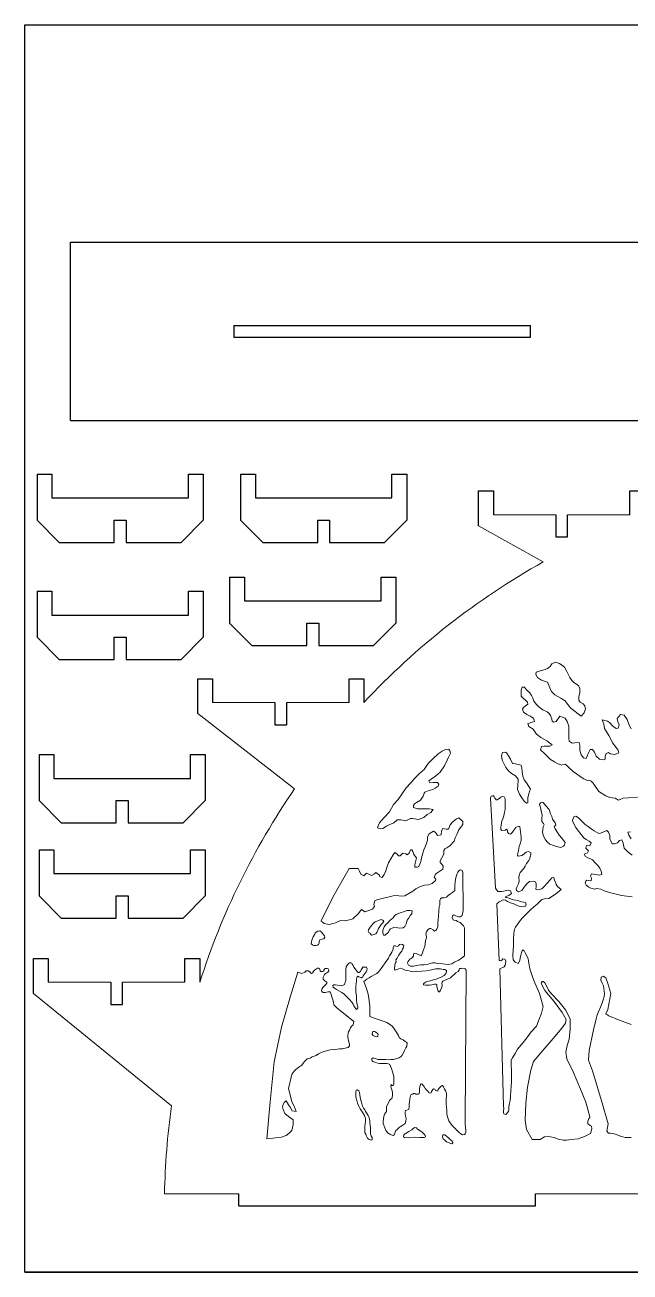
# Model space of a CAD drawing. Header units: millimetres. Extents: x 0 to 606, y -442 to 420.
# Drawn here: x 0 to 203.9, y 0 to 420 of the extents above; entities that cross this region are included whole.
import ezdxf

# ---------------------------------------------------------------- set-up
doc = ezdxf.new("R2010")
doc.units = ezdxf.units.MM

msp = doc.modelspace()

# ---------------------------------------------------------------- linework, layer by layer
for p, q in [((15.33, 286.82), (15.33, 346.82)), ((15.33, 346.82), (574.39, 346.82)), ((70.33, 318.81), (170.33, 318.81)), ((70.33, 318.81), (70.33, 314.82)), ((170.33, 314.82), (170.33, 318.81)), ((70.33, 314.82), (170.33, 314.82)), ((15.33, 286.82), (574.39, 286.82)), ((4.08, 268.7), (9.08, 268.7)), ((4.08, 268.7), (4.08, 253.2, 5)), ((9.08, 268.7), (9.08, 260.7)), ((55.08, 260.7), (55.08, 268.7)), ((55.08, 268.7), (60.08, 268.7)), ((60.08, 268.7), (60.08, 253.2)), ((72.65, 268.7), (77.65, 268.7)), ((72.65, 268.7), (72.65, 253.2, 5)), ((77.65, 268.7), (77.65, 260.7)), ((123.65, 260.7), (123.65, 268.7)), ((123.65, 268.7), (128.65, 268.7)), ((128.65, 268.7), (128.65, 253.2)), ((9.08, 260.7), (55.08, 260.7)), ((77.65, 260.7), (123.65, 260.7)), ((152.8, 251.31), (152.8, 263.06)), ((152.8, 263.06), (157.8, 263.06)), ((157.8, 263.06), (157.8, 255.06)), ((203.81, 255.06), (203.81, 263.06)), ((203.81, 263.06), (208.81, 263.06)), ((4.08, 253.2, 5), (11.58, 245.7, 5)), ((30.08, 245.7, 5), (30.08, 253.2, 5)), ((30.08, 253.2, 5), (34.08, 253.2, 5)), ((34.08, 253.2, 5), (34.08, 245.7, 5)), ((52.58, 245.7, 5), (60.08, 253.2)), ((72.65, 253.2, 5), (80.15, 245.7, 5)), ((98.65, 245.7, 5), (98.65, 253.2, 5)), ((98.65, 253.2, 5), (102.65, 253.2, 5)), ((102.65, 253.2, 5), (102.65, 245.7, 5)), ((121.15, 245.7, 5), (128.65, 253.2)), ((178.81, 255.06), (178.81, 247.56)), ((182.81, 247.56), (182.81, 255.06)), ((11.58, 245.7, 5), (30.08, 245.7, 5)), ((34.08, 245.7, 5), (52.58, 245.7, 5)), ((80.15, 245.7, 5), (98.65, 245.7, 5)), ((102.65, 245.7, 5), (121.15, 245.7, 5)), ((178.81, 247.56), (182.81, 247.56)), ((68.97, 234.01), (73.97, 234.01)), ((68.97, 234.01), (68.97, 218.51, 5)), ((73.97, 234.01), (73.97, 226.01)), ((119.97, 226.01), (119.97, 234.01)), ((119.97, 234.01), (124.97, 234.01)), ((124.97, 234.01), (124.97, 218.51)), ((4.08, 229.28), (9.08, 229.28)), ((4.08, 229.28), (4.08, 213.78, 5)), ((9.08, 229.28), (9.08, 221.28)), ((55.08, 221.28), (55.08, 229.28)), ((55.08, 229.28), (60.08, 229.28)), ((60.08, 229.28), (60.08, 213.78)), ((73.97, 226.01), (119.97, 226.01)), ((9.08, 221.28), (55.08, 221.28)), ((68.97, 218.51, 5), (76.47, 211.01, 5)), ((94.97, 211.01, 5), (94.97, 218.51, 5)), ((94.97, 218.51, 5), (98.97, 218.51, 5)), ((98.97, 218.51, 5), (98.97, 211.01, 5)), ((117.47, 211.01, 5), (124.97, 218.51)), ((4.08, 213.78, 5), (11.58, 206.28, 5)), ((30.08, 206.28, 5), (30.08, 213.78, 5)), ((30.08, 213.78, 5), (34.08, 213.78, 5)), ((34.08, 213.78, 5), (34.08, 206.28, 5)), ((52.58, 206.28, 5), (60.08, 213.78)), ((76.47, 211.01, 5), (94.97, 211.01, 5)), ((98.97, 211.01, 5), (117.47, 211.01, 5)), ((11.58, 206.28, 5), (30.08, 206.28, 5)), ((34.08, 206.28, 5), (52.58, 206.28, 5)), ((58.21, 188.08), (58.21, 199.83)), ((58.21, 199.83), (63.21, 199.83)), ((63.21, 199.83), (63.21, 191.83)), ((109.22, 191.83), (109.22, 199.83)), ((109.22, 199.83), (114.22, 199.83)), ((114.22, 199.83), (114.22, 191.83)), ((84.22, 191.83), (84.22, 184.33)), ((88.22, 184.33), (88.22, 191.83)), ((84.22, 184.33), (88.22, 184.33)), ((4.75, 174.27), (9.75, 174.27)), ((4.75, 174.27), (4.75, 158.77, 5)), ((9.75, 174.27), (9.75, 166.27)), ((55.75, 166.27), (55.75, 174.27)), ((55.75, 174.27), (60.75, 174.27)), ((60.75, 174.27), (60.75, 158.77)), ((9.75, 166.27), (55.75, 166.27)), ((4.75, 158.77, 5), (12.25, 151.27, 5)), ((30.75, 151.27, 5), (30.75, 158.77, 5)), ((30.75, 158.77, 5), (34.75, 158.77, 5)), ((34.75, 158.77, 5), (34.75, 151.27, 5)), ((53.25, 151.27, 5), (60.75, 158.77)), ((12.25, 151.27, 5), (30.75, 151.27, 5)), ((34.75, 151.27, 5), (53.25, 151.27, 5)), ((4.75, 142.2), (9.75, 142.2)), ((4.75, 142.2), (4.75, 126.7, 5)), ((9.75, 142.2), (9.75, 134.2)), ((55.75, 134.2), (55.75, 142.2)), ((55.75, 142.2), (60.75, 142.2)), ((60.75, 142.2), (60.75, 126.7)), ((9.75, 134.2), (55.75, 134.2)), ((4.75, 126.7, 5), (12.25, 119.2, 5)), ((30.75, 119.2, 5), (30.75, 126.7, 5)), ((30.75, 126.7, 5), (34.75, 126.7, 5)), ((34.75, 126.7, 5), (34.75, 119.2, 5)), ((53.25, 119.2, 5), (60.75, 126.7)), ((12.25, 119.2, 5), (30.75, 119.2, 5)), ((34.75, 119.2, 5), (53.25, 119.2, 5)), ((2.88, 93.85), (2.88, 105.6)), ((2.88, 105.6), (7.88, 105.6)), ((7.88, 105.6), (7.88, 97.6)), ((53.89, 97.6), (53.89, 105.6)), ((53.89, 105.6), (58.89, 105.6)), ((58.89, 105.6), (58.89, 97.6)), ((28.89, 97.6), (28.89, 90.1)), ((32.89, 90.1), (32.89, 97.6)), ((28.89, 90.1), (32.89, 90.1)), ((72.02, 22.31), (72.02, 26.3)), ((172.02, 22.31), (172.02, 26.3)), ((72.02, 22.31), (172.02, 22.31)), ((0, 0), (590, 0))]:
    msp.add_line(p, q)
at = {"lineweight": 5}
for p, q in [((47.02, 26.3), (72.02, 26.3)), ((172.02, 26.3), (246.56, 26.3))]:
    msp.add_line(p, q, dxfattribs=at)
msp.add_lwpolyline([(0, 0), (0, 420), (594, 420), (594, 0)], close=True)
for points in [[(157.8, 255.06), (178.81, 255.06)], [(182.81, 255.06), (203.81, 255.06)], [(174.62, 239.17), (152.8, 251.31)], [(173.27, 202.42), (172.22, 202), (172.12, 201.27), (172.64, 200.22), (174, 199.38), (176.09, 198.65), (176.09, 198.65), (176.83, 196.77), (177.35, 195.51), (178.5, 194.36), (180.59, 193.31), (181.95, 192.37), (182.79, 191.22), (183.94, 189.86), (187.39, 187.25), (188.44, 188.29), (188.86, 189.65), (188.65, 190.7), (188.02, 191.33), (187.08, 191.95), (186.55, 192.58), (186.55, 193.73), (186.97, 195.2), (186.97, 196.56), (186.45, 197.5), (184.88, 198.55), (184.25, 199.17), (183.52, 200.22), (182.58, 202.21), (181.74, 203.67), (180.91, 204.4), (180.07, 204.93), (178.71, 205.45), (178.71, 205.45), (177.45, 204.82), (176.93, 203.98), (176.09, 203.25), (175.26, 202.94), (173.27, 202.42)], [(204.28, 182.93), (203.55, 184.18), (202.92, 186.07), (201.87, 187.53), (200.62, 187.74), (199.47, 186.48), (199.78, 185.33), (200.2, 184.29), (199.88, 183.14), (199.15, 183.03), (198, 183.87), (196.96, 185.12), (196.22, 185.54), (194.45, 185.96), (194.97, 184.5), (195.28, 183.03), (196.75, 180.73), (197.27, 179.68), (197.9, 178.22), (199.15, 176.65), (199.88, 175.81), (200.09, 174.87), (198.73, 174.35), (197.16, 174.56), (196.54, 174.98), (195.81, 174.66), (195.49, 173.62), (195.49, 172.78), (194.76, 172.47), (193.61, 172.78), (192.46, 173.72), (191.83, 175.08), (191.2, 176.02), (190.37, 176.02), (189.74, 174.66), (189.42, 173.72), (189.11, 172.99), (188.17, 173.2), (187.33, 174.24), (186.91, 175.81), (186.91, 177.49), (186.7, 178.32), (185.24, 178.22), (185.24, 178.22), (184.4, 178.12), (183.36, 178.74), (183.25, 179.68), (183.25, 181.78), (183.25, 183.87), (182.62, 185.44), (182, 186.59), (180.22, 187.22), (178.96, 185.44), (178.96, 185.44), (178.19, 185.15), (177.58, 185.55), (177.52, 186.36), (177.11, 187.49), (176.65, 188.16), (175.91, 188.7), (174.44, 189.3), (173.16, 190.31), (172.29, 191.18), (171.42, 192.25), (171.09, 193.32), (170.62, 194.19), (170.08, 195.06), (169.01, 196.13), (168.34, 196.93), (167.47, 197), (167.14, 196), (167.14, 195.19), (167.14, 194.59), (167.14, 193.99), (167.94, 193.19), (168.61, 192.65), (169.28, 191.91), (169.42, 191.24), (168.54, 190.57), (167.94, 190.11), (167.61, 189.57), (168.01, 188.57), (169.08, 187.76), (170.15, 187.16), (171.36, 186.49), (171.56, 185.89), (171.62, 185.42), (170.89, 185.15), (169.82, 184.88), (169.42, 184.75), (169.75, 183.74), (171.16, 182.81), (172.36, 181.2), (173.77, 180.06), (175.84, 178.86), (177.65, 177.59), (176.85, 177.12), (174.97, 177.12), (174.03, 176.98), (173.63, 175.91), (175.17, 174.51), (177.05, 172.63), (178.45, 171.83), (179.39, 171.23), (180.73, 170.76), (181.33, 170.89), (181.94, 171.09), (182.54, 170.56), (183.34, 169.82), (184.68, 168.61), (185.82, 167.81), (187.09, 166.87), (188.23, 166.07), (189.37, 165.6), (189.97, 165.67), (190.71, 165.33), (191.38, 164.66), (193.29, 161.85), (195.7, 160.39), (197.06, 159.86), (198.84, 159.55), (199.99, 158.92), (201.56, 159.55), (203.33, 159.76), (206.37, 159.97)], [(63.21, 191.83), (84.22, 191.83)], [(88.22, 191.83), (109.22, 191.83)], [(90.82, 162.7), (58.21, 188.08)], [(118.95, 150.26), (119.48, 151.33), (121.02, 153.07), (122.77, 155.02), (124.17, 157.49), (125.71, 159.17), (126.98, 160.97), (128.39, 163.12), (130, 164.72), (131.33, 166.33), (132.87, 167.87), (134.55, 169.28), (135.89, 171.22), (137.36, 172.82), (139.17, 174.5), (140.51, 175.44), (141.71, 176.04), (142.78, 176.11), (143.19, 175.57), (143.32, 174.7), (142.72, 173.43), (142.25, 172.36), (141.31, 170.48), (139.84, 168.34), (138.36, 167), (136.82, 166), (136.02, 165.39), (136.36, 164.79), (137.56, 164.92), (138.97, 164.86), (139.44, 164.32), (139.24, 163.65), (138.16, 162.92), (137.36, 162.51), (135.82, 162.11), (134.75, 161.64), (134.55, 161.24), (134.15, 160.24), (133.21, 158.97), (131.87, 158.16), (131.27, 157.69), (130.93, 157.16), (130.87, 156.49), (132.21, 155.95), (133.08, 155.95), (134.95, 155.95), (136.22, 156.02), (137.56, 155.82), (136.76, 154.75), (135.55, 154.15), (134.35, 153.14), (132.54, 152.4), (130.6, 152.74), (129.86, 152.74), (128.32, 151.94), (126.65, 152.27), (125.44, 152.34), (124.24, 151.33), (122.9, 150.73), (121.76, 150.19), (120.56, 149.39), (119.95, 149.26), (118.81, 149.66), (118.95, 150.26)], [(169.46, 158.04), (169.38, 159.8), (169.79, 161.06), (170.13, 162.14), (170.3, 162.65), (168.96, 164.74), (168.2, 165.74), (167.7, 167), (167.53, 168.5), (167.45, 169.76), (167.12, 170.76), (165.27, 171.18), (164.27, 171.27), (163.6, 172.77), (162.93, 173.86), (162.35, 174.78), (161.84, 175.12), (161.84, 175.12), (160.84, 175.03), (160.59, 173.86), (160.76, 172.44), (161.42, 171.1), (162.01, 169.93), (162.93, 168.76), (163.94, 167.92), (165.27, 167.08), (166.2, 165.99), (166.11, 165.49), (166.03, 163.99), (165.94, 162.56), (166.61, 160.97), (167.45, 159.72), (168.2, 158.55), (168.96, 157.88), (169.46, 158.04)], [(158.48, 129.3), (156.83, 159.73), (157.04, 160.24), (157.04, 160.24), (157.55, 160.38), (157.89, 160.41), (158.03, 160), (158.34, 159.56), (158.51, 159.32), (158.75, 159.04), (159.06, 159.01), (159.44, 159.25), (159.98, 159.56), (160.19, 159.97), (160.19, 159.97), (160.91, 160.11), (161.39, 160), (161.73, 159.35), (161.73, 158.73), (161.73, 158.15), (161.77, 157.43), (161.8, 156.54), (161.8, 155.79), (161.6, 154.93), (161.32, 153.66), (160.98, 152.6), (160.7, 151.81), (160.4, 150.64), (160.29, 149.72), (160.36, 149.03), (160.67, 148.66), (161.77, 148.86), (162.28, 149.14), (162.52, 148.69), (162.59, 148.28), (162.86, 147.73), (163.58, 147.49), (164.24, 148.18), (164.71, 148.86), (165.33, 149.68), (166.39, 150.2), (166.77, 150.06), (166.87, 149.14), (167.2, 146.44), (167.2, 145.37), (166.88, 144.19), (166.55, 143.28), (166.29, 142), (166.02, 141.09), (165.91, 140.39), (166.13, 140.07), (167.52, 140.34), (168.37, 141.03), (168.91, 141.46), (169.66, 141.62), (170.41, 141.19), (170.46, 140.6), (170.36, 140.18), (170.25, 139.86), (170.09, 139.32), (169.77, 138.62), (169.02, 137.55), (168.48, 136.7), (167.95, 135.78), (166.88, 134.61), (166.5, 133.7), (166.39, 132.84), (166.55, 131.77), (166.23, 130.7), (165.86, 129.84), (165.54, 129.04), (165.64, 128.45), (166.23, 128.07), (167.36, 128.5), (168.16, 129.62), (169.07, 130.75), (169.93, 131.55), (171.16, 131.61), (171.96, 131.39), (172.28, 130.8), (172.23, 129.89), (172.12, 128.98), (172.12, 128.98), (172.82, 128.71), (174.16, 129.04), (174.96, 129.84), (175.98, 130.96), (176.89, 132.04), (177.48, 132.73), (178.23, 132.84), (178.39, 131.87), (178.82, 131.12), (178.93, 130.54), (179.41, 129.84), (180.64, 128.88), (178.77, 127.27), (176.52, 125.77), (175.01, 125.68), (174.09, 125.43), (173.42, 124.85), (172.58, 123.93), (171.49, 123.01), (170.41, 122.08), (169.57, 121.25), (168.15, 119.91), (167.31, 118.99), (166.39, 117.73), (165.3, 116.14), (164.97, 115.47), (164.71, 114.13), (164.63, 112.13), (164.55, 110.03), (164.38, 106.69), (164.46, 105.1), (164.46, 105.1), (165.13, 104.34), (166.14, 103.92), (166.72, 104.93), (166.97, 106.35), (167.31, 107.52), (167.64, 108.53), (167.64, 108.53), (168.15, 108.19), (168.56, 107.52), (169.57, 105.6), (169.65, 104.68), (169.82, 103.51), (170.07, 102.08), (170.49, 100.74), (170.74, 100.07), (171.49, 98.15), (173.39, 93.81), (174.54, 89.42), (174.02, 87.22), (173.29, 85.13), (172.35, 82.83), (170.57, 80.95), (169.42, 79.38), (167.85, 77.28), (165.96, 75.09), (165.13, 73.62), (164.29, 72.16), (163.77, 71.32), (163.92, 66.39), (163.92, 65.27), (163.87, 64.09), (163.76, 62.64), (163.71, 60.98), (163.55, 59.27), (163.44, 57.82), (163.17, 56.43), (163.01, 55.41), (163.01, 54.61), (162.85, 54.02), (162.01, 53.06)], [(175.48, 157.06), (174.62, 158.19), (174.08, 158.24), (173.65, 157.97), (173.39, 157.44), (173.65, 156.42), (173.87, 155.35), (174.24, 153.9), (174.14, 152.78), (174.14, 151.71), (174.67, 151.12), (174.67, 151.12), (174.94, 150.64), (174.57, 149.99), (174.46, 149.03), (174.4, 148.01), (174.73, 146.78), (175.32, 145.6), (176.01, 144.74), (176.87, 144.15), (178.05, 143.62), (179.12, 143.3), (180.56, 142.98), (181.42, 143.41), (181.8, 143.78), (181.96, 144.69), (181.58, 145.28), (180.89, 146.08), (180.03, 147.15), (179.44, 148.01), (178.58, 149.24), (178.26, 149.99), (178.8, 150.58), (178.64, 151.33), (177.73, 152.51), (177.46, 153.37), (177.08, 154.28), (176.6, 155.83), (175.48, 157.06)], [(99.77, 118.25), (103.78, 126.21), (109.27, 135.86), (112.29, 135.92), (112.76, 134.99), (113.16, 133.98), (114.16, 133.45), (115.1, 134.32), (115.1, 134.32), (116.04, 133.85), (116.04, 133.85), (116.77, 133.51), (117.71, 134.11), (118.25, 134.58), (118.25, 134.58), (119.45, 133.65), (119.52, 133.11), (120.39, 132.84), (120.99, 133.85), (121.53, 135.12), (122.06, 136.59), (122.46, 137.86), (123.27, 139.14), (124, 140.48), (124.61, 141.35), (125.41, 140.74), (125.88, 140.14), (126.41, 140.21), (127.28, 141.08), (128.35, 140.81), (128.82, 140.48), (129.49, 141.08), (129.89, 142.15), (130.36, 142.22), (130.7, 141.68), (131.03, 140.61), (131.9, 139.54), (131.57, 138.2), (131.5, 137.73), (131.3, 137.06), (131.37, 136.39), (132.24, 136.32), (132.71, 136.59), (133.24, 137.93), (133.44, 138.73), (133.64, 139.54), (134.05, 141.08), (134.38, 142.22), (134.78, 143.15), (135.32, 144.43), (135.59, 145.43), (135.59, 146.57), (136.19, 147.57), (137.59, 148.51), (138.2, 148.11), (138.6, 147.64), (139, 146.97), (140.21, 147.3), (140.34, 148.64), (140.81, 149.38), (141.95, 149.18), (142.68, 149.18), (143.29, 150.58), (144.29, 151.72), (145.43, 152.59), (146.16, 153), (147.57, 151.79), (147.5, 150.72), (146.03, 148.84), (145.83, 148.11), (145.49, 147.37), (144.96, 146.23), (144.56, 145.16), (143.15, 143.49), (142.15, 142.89), (141.41, 142.55), (141.14, 141.95), (141.14, 140.81), (140.87, 140.34), (140.41, 139.47), (139.94, 138.53), (139.94, 137.93), (140.47, 137.4), (140.94, 136.73), (140.81, 135.65), (138.73, 134.38), (138.26, 134.05), (137.86, 133.04), (138.4, 132.37), (138.33, 131.84), (137.19, 130.83), (135.99, 130.37), (134.65, 130.3), (133.24, 129.83), (131.64, 129.09), (130.63, 128.29), (129.29, 127.49), (128.02, 126.68), (126.95, 126.62), (125.94, 126.68), (124.47, 126.82), (122.66, 126.35), (120.32, 125.81), (118.51, 125.34), (117.84, 125.01), (117.84, 125.01), (117.51, 123.8), (117.71, 123.07), (117.04, 122.2), (115.57, 121.66), (114.56, 121.26), (113.36, 122.06), (112.89, 121.53), (112.42, 120.72), (110.48, 118.98), (109.34, 118.58), (107.73, 118.25), (106.26, 118.45), (104.59, 117.64), (103.85, 117.44), (102.44, 117.04), (100.84, 117.44), (100.17, 117.91), (99.71, 118.14)], [(204.59, 140.41), (203.23, 141.45), (201.87, 142.81), (201.56, 144.49), (201.03, 145.53), (201.03, 145.53), (200.3, 145.32), (199.57, 144.59), (198.63, 144.17), (197.79, 144.17), (197.06, 145.95), (197.06, 147), (196.64, 148.15), (196.01, 148.67), (195.28, 148.36), (195.28, 148.36), (193.92, 147.83), (193.29, 147.73), (191.72, 148.57), (190.78, 149.3), (189.73, 150.03), (188.69, 150.76), (187.54, 151.91), (186.49, 152.96), (185.55, 153.48), (184.92, 153.27), (184.92, 153.27), (184.5, 152.02), (184.71, 151.39), (184.71, 151.39), (185.55, 149.72), (186.18, 148.98), (187.43, 147.31), (187.43, 147.31), (188.27, 146.26), (189.11, 145.64), (190.05, 145.11), (190.78, 144.59), (190.78, 144.59), (190.26, 143.54), (189.21, 143.65), (189.21, 143.65), (189, 142.71), (189, 142.71), (189.84, 141.87), (189.53, 141.24), (189.53, 141.24), (188.37, 140.72), (188.9, 139.99), (189.63, 139.46), (190.57, 139.15), (191.2, 138.84), (192.14, 137.79), (192.14, 137.79), (193.08, 136.85), (193.71, 136.01), (193.71, 136.01), (194.13, 134.97), (194.13, 134.97), (194.34, 133.92), (193.61, 133.61), (192.25, 133.92), (190.89, 134.13), (190.89, 134.13), (190.57, 133.29), (190.89, 132.67), (190.7, 131.7)], [(203.96, 148.25), (203.13, 148.15), (203.44, 147.1), (204.28, 145.85)], [(128.88, 104.04), (129.22, 103.37), (129.89, 102.97), (130.89, 102.97), (132.5, 103.3), (133.37, 103.44), (134.44, 103.44), (135.85, 103.64), (136.38, 103.9), (137.32, 104.17), (138.12, 104.17), (138.99, 103.9), (140.67, 103.84), (142.54, 103.57), (143.81, 103.84), (144.82, 104.44), (145.96, 104.98), (146.96, 105.58), (147.63, 106.11), (148.03, 106.52), (148.03, 115.95), (147.72, 116.57), (147.41, 116.98), (146.86, 117.49), (146.59, 117.73), (145.73, 118.07), (145.25, 118.35), (144.53, 118.55), (144.22, 118.62), (144.22, 118.62), (143.98, 119.38), (144.05, 119.89), (144.22, 120.17), (144.53, 120.3), (145.15, 119.99), (145.7, 119.75), (146.21, 119.62), (146.62, 119.62), (147, 119.86), (147.31, 120.06), (147.45, 120.61), (147.51, 121.16), (147.58, 121.78), (147.49, 134.53), (147.28, 135.26), (147.04, 135.36), (146.8, 135.43), (146.8, 135.43), (146.38, 135.36), (146.04, 135.02), (145.84, 134.64), (145.6, 134.23), (145.36, 133.55), (145.08, 132.31), (144.98, 131.32), (144.84, 130.19), (144.84, 129.26), (144.77, 128.47), (143.99, 127.82), (143.4, 127.34), (142.55, 126.83), (142, 126.28), (141.21, 126.01), (140.35, 126.01), (139.97, 125.7), (139.77, 125.22), (139.77, 124.6), (139.73, 123.57), (139.6, 123.09), (139.18, 118.43), (139.09, 117.96), (139.09, 117.15), (139.13, 116.25), (138.75, 115.47), (138.45, 115.05), (137.98, 114.79), (137.51, 115.22), (136.74, 115.73), (136.31, 115.73), (135.71, 115.3), (135.24, 114.62), (135.06, 113.8), (135.24, 113.03), (135.24, 112.56), (134.94, 111.62), (134.81, 110.63), (134.72, 109.65), (134.16, 108.32), (133.91, 107.5), (133.52, 106.52), (132.86, 106.89), (131.98, 107.21), (131.79, 107.3), (131.27, 107.35), (131.05, 107.3), (130.88, 106.97), (130.88, 106.47), (130.61, 105.98), (130.17, 105.65), (129.65, 105.35), (129.29, 104.94), (128.96, 104.44), (128.88, 104.04)], [(190.64, 131.72), (189.24, 131.98), (188.98, 131.61), (188.76, 131.02), (189.08, 130.27), (189.99, 129.57), (190.69, 129.25), (191.92, 128.99), (192.51, 129.15), (194.01, 128.99), (195.19, 128.34), (197.33, 127.75), (199.21, 127.22), (200.92, 126.79), (204.56, 126.36)], [(162.01, 53.06), (161.34, 53.31), (161.19, 53.74), (161.24, 54.27), (161.28, 55.09), (161.2, 55.82), (159.95, 102.1), (161.42, 102.83), (161.76, 103.34), (161.93, 103.9), (161.98, 104.71), (161.81, 105.27), (161.51, 105.36), (160.95, 105.44), (160.78, 105.14), (160.35, 104.84), (159.79, 104.93), (158.95, 124.03), (159.75, 124.69), (160.38, 125.04), (160.87, 125.29), (161.23, 125.34), (161.86, 125.23), (162.57, 124.85), (163.61, 124.36), (164.65, 124), (165.61, 123.56), (166.52, 123.26), (167.29, 123.07), (167.86, 123.04), (168.63, 123.18), (168.88, 123.92), (168.66, 124.44), (168.08, 124.6), (167.42, 124.63), (166.88, 124.82), (166.41, 125.04), (165.42, 125.29), (164.49, 125.37), (163.56, 125.65), (162.79, 125.98), (162.13, 126.17), (161.83, 126.39), (162.35, 126.55), (163.01, 126.77), (163.42, 127.13), (163.89, 127.48), (163.61, 128.39), (162.9, 128.66), (162.16, 128.47), (161.78, 128.36), (161.36, 128.22), (160.6, 128.11), (159.99, 128.17), (159.28, 128.2), (158.48, 129.3)], [(115.9, 114.39), (115.66, 114.76), (115.69, 115.28), (116.03, 115.83), (116.41, 116.31), (116.82, 116.82), (117.34, 117.37), (118.02, 117.92), (118.57, 118.19), (119.49, 118.53), (119.91, 118.71), (120.56, 118.53), (120.76, 118.29), (120.87, 118.02), (120.45, 117.47), (120.01, 117.03), (119.39, 116.03), (119.15, 115.69), (118.84, 115.17), (118.57, 114.39), (118.16, 113.87), (117.2, 113.53), (116.75, 113.49), (116.31, 114.04), (116.17, 114.28), (115.9, 114.39)], [(121.35, 113.46), (120.83, 113.43), (120.52, 114.25), (120.56, 115.17), (121, 116.31), (121.59, 117.03), (122.24, 117.64), (122.96, 118.4), (124.05, 119.32), (124.47, 120.01), (125.01, 120.42), (126.38, 120.97), (127.86, 121.48), (128.68, 121.79), (129.81, 121.79), (130.43, 121.62), (130.33, 120.69), (129.81, 120.04), (129.4, 119.46), (128.75, 118.5), (128.48, 117.33), (127.93, 116.41), (127.38, 115.89), (126.32, 115.83), (125.66, 115.93), (124.33, 116.03), (123.2, 115.62), (122.65, 115.04), (122.44, 114.45), (121.35, 113.46)], [(98.84, 114.84), (98.64, 114.82), (98.13, 114.51), (97.83, 114.16), (97.65, 113.81), (97.15, 112.93), (96.88, 112.32), (96.6, 111.72), (96.55, 111.13), (96.47, 110.58), (96.84, 110.17), (97.3, 109.99), (97.94, 109.95), (98.51, 110.1), (98.92, 110.36), (99.08, 110.83), (99.1, 111.35), (99.36, 111.9), (100.09, 112.1), (100.74, 112.23), (101.01, 112.73), (100.96, 113.28), (100.33, 113.94), (99.89, 114.47), (99.32, 114.88), (98.84, 114.84)], [(124.04, 45.98), (124.35, 46.19), (124.66, 46.8), (124.76, 47.15), (124.97, 47.63), (125.35, 47.97), (125.69, 48.31), (126.03, 48.65), (126.41, 48.96), (126.92, 49.24), (127.47, 49.54), (127.85, 49.82), (128.09, 50.02), (128.36, 50.85), (128.4, 51.67), (128.26, 52.63), (128.12, 53.32), (128.09, 53.93), (128.22, 54.38), (128.67, 54.48), (129.25, 54.72), (129.42, 55.3), (129.46, 55.75), (129.49, 56.57), (129.56, 57.33), (129.7, 58.22), (129.8, 58.87), (129.9, 59.31), (130.08, 59.76), (130.38, 59.86), (130.73, 59.86), (130.97, 60.17), (130.97, 60.17), (131.48, 60.1), (131.62, 59.9), (131.62, 59.9), (132.51, 59.9), (132.78, 60.1), (132.89, 60.58), (132.89, 61.17), (132.92, 61.78), (133.06, 62.37), (133.3, 63.19), (133.47, 63.43), (133.78, 63.29), (134.26, 62.67), (134.57, 62.3), (134.88, 61.85), (135.29, 61.34), (135.73, 60.96), (136.07, 60.51), (136.49, 60.27), (136.9, 60.38), (137, 60.79), (137.38, 61.47), (137.65, 61.68), (138.1, 61.58), (138.27, 61.17), (138.27, 61.17), (138.65, 60.99), (139.06, 60.99), (139.23, 61.47), (139.43, 61.82), (139.85, 62.23), (140.36, 62.71), (140.67, 62.78), (141.01, 62.37), (141.39, 61.54), (141.8, 60.89), (142.01, 60.03), (142.01, 59.25), (141.9, 58.39), (141.9, 57.39), (141.9, 56.43), (141.97, 55.51), (142.11, 54.45), (142.14, 53.18), (142.42, 51.94), (142.86, 50.95), (143.24, 50.26), (144.06, 49.27), (144.61, 48.65), (145.36, 47.9), (146.29, 46.97), (146.8, 46.56), (147.46, 46.19), (148.11, 46.29), (148.35, 46.6), (148.48, 47.01), (148.48, 47.52), (148.38, 48.76), (148.35, 49.68), (148.35, 51.02), (148.63, 101.69), (148.3, 102.12), (147.92, 102.19), (147.17, 102.29), (146.93, 102.26), (146.38, 102.19), (146.24, 101.81), (145.9, 101.27), (145.21, 100.72), (144.6, 100.17), (143.84, 99.55), (143.4, 99.14), (142.37, 98.66), (141.58, 98.35), (141.03, 98.11), (140.83, 97.94), (140.52, 97.63), (140.41, 97.19), (140.55, 96.78), (140.55, 96.3), (140.35, 95.68), (140, 94.89), (139.69, 94.38), (139.42, 94.41), (139.18, 94.62), (138.8, 96.06), (138.77, 96.36), (138.73, 96.71), (138.39, 96.91), (138.01, 96.95), (137.57, 96.81), (137.05, 96.71), (136.37, 96.67), (135.61, 96.64), (134.89, 96.64), (134.28, 96.74), (134.24, 97.12), (134.89, 97.67), (135.2, 97.77), (135.92, 97.91), (136.54, 98.08), (137.26, 98.32), (138.01, 98.49), (138.56, 98.66), (139.35, 98.97), (140.21, 99.31), (141.27, 99.83), (141.78, 100.51), (142.06, 101.13), (141.99, 101.51), (141.51, 101.85), (140.89, 101.95), (139.97, 102.12), (139.11, 102.16), (138.36, 102.16), (137.5, 101.88), (136.44, 101.68), (135.2, 101.4), (133.73, 101.3), (132.02, 101.2), (130.71, 101.16), (129.75, 101.37), (128.96, 101.61), (128.11, 101.71), (127.46, 101.99), (127.11, 102.16), (126.5, 102.29), (125.98, 102.12), (125.33, 101.88), (124.71, 101.64), (124.54, 101.92), (124.54, 102.36), (124.7, 103.98), (125.03, 104.48), (125, 105.16), (125.39, 105.76), (125.63, 106.2), (125.88, 106.59), (126.18, 107.05), (126.57, 107.57), (126.92, 108.07), (127.22, 108.7), (127.58, 109.25), (127.66, 109.93), (127.25, 110.26), (126.87, 110.43), (126.18, 110.26), (125.8, 109.88), (125.36, 109.69), (124.81, 109.88), (124.29, 109.85), (124.04, 109.38), (124.04, 108.78), (123.55, 107.74), (123.22, 107.19), (122.81, 106.45), (122.45, 105.71), (121.96, 104.91), (120.05, 102.25), (119.64, 101.74), (119.09, 101.16), (118.54, 100.57), (117.69, 100.09), (116.63, 99.58), (115.94, 99.1), (115.15, 98.69), (114.64, 98.21), (114.16, 97.8), (115.09, 95.5), (115.65, 93.58), (115.89, 92.18), (116.18, 89.59), (116.22, 88.39), (116.22, 87.05), (116.18, 86.43), (116.18, 86.06), (118, 85.44), (119.1, 85.1), (120.06, 84.69), (121.05, 84.34), (121.91, 84.03), (122.83, 83.49), (123.69, 82.83), (124.14, 82.25), (124.62, 81.6), (125.1, 80.95), (125.51, 80.19), (125.82, 79.65), (126.06, 79), (126.67, 78.52), (127.43, 78.24), (128.04, 77.69), (128.49, 77.42), (128.76, 77.04), (128.62, 76.02), (128.32, 75.51), (127.89, 74.57), (127.54, 73.8), (127.07, 73.03), (126.73, 72.64), (126.05, 72.17), (125.19, 71.91), (124.12, 71.57), (123.3, 71.53), (122.57, 71.48), (121.55, 71.57), (120.39, 71.57), (119.02, 71.61), (117.99, 71.91), (117.26, 72.17), (116.83, 71.83), (116.83, 71.44), (117, 71.18), (117.22, 70.93), (117.56, 70.75), (118.16, 70.54), (118.76, 70.33), (119.49, 70.28), (120.09, 70.28), (120.99, 70.24), (121.89, 70.24), (122.49, 70.15), (122.92, 69.85), (123.17, 69.38), (123.47, 68.57), (123.86, 67.41), (124.25, 65.87), (124.29, 64.63), (124.29, 63.38), (124.2, 63), (123.95, 62.83), (123.95, 62.83), (123.52, 62.87), (123.39, 63.26), (123.39, 62.96), (123.26, 62.61), (123.35, 61.97), (123.65, 61.33), (123.82, 60.56), (123.82, 59.61), (123.69, 58.84), (123.56, 58.46), (123.26, 58.2), (122.96, 57.9), (121.86, 55.81), (121.86, 54.08), (121.09, 53.15), (120.87, 52.38), (120.74, 51.56), (120.63, 50.79), (120.68, 50.08), (120.9, 49.42), (121.23, 48.55), (121.62, 47.67), (122.25, 46.9), (123.04, 46.32), (124.04, 45.98)], [(81.54, 44.82), (82.56, 57.28), (83.99, 70.77), (86.44, 82.42), (89.3, 92.63), (91.96, 101.01), (93.32, 100.55), (94.31, 101.02), (94.72, 101.4), (95.1, 101.47), (95.37, 101.47), (95.54, 101.33), (95.65, 101.33), (95.96, 101.06), (96.2, 100.79), (96.33, 100.61), (96.57, 100.51), (96.92, 100.79), (97.05, 101.06), (97.33, 101.47), (97.6, 101.71), (97.88, 101.92), (98.18, 102.12), (98.53, 102.29), (98.97, 102.29), (99.25, 102.19), (99.38, 101.85), (99.49, 101.44), (99.73, 101.26), (100, 101.23), (100.34, 101.23), (100.65, 101.4), (100.75, 101.71), (100.89, 102.02), (100.99, 102.19), (101.1, 102.22), (101.37, 102.26), (101.78, 102.19), (102.19, 102.09), (102.3, 101.88), (102.37, 101.5), (102.16, 101.16), (101.75, 100.82), (101.3, 100.51), (100.96, 100.17), (100.58, 99.59), (100.48, 99.31), (100.45, 98.93), (100.45, 98.69), (100.55, 98.56), (100.79, 98.32), (101.03, 98.11), (101.41, 97.87), (101.71, 97.6), (101.71, 97.32), (101.41, 96.84), (100.89, 96.4), (100.41, 95.81), (100, 95.23), (99.86, 94.82), (99.97, 94.51), (100.45, 94.17), (101.27, 94.1), (101.99, 94.37), (102.47, 94.41), (102.78, 94.34), (102.91, 94.13), (103.63, 92.05), (103.85, 91.32), (103.98, 90.51), (104.15, 89.87), (105.05, 88.97), (110.83, 84.34), (110.53, 83.31), (110.06, 82.84), (109.72, 82.24), (109.29, 81.47), (108.99, 80.87), (108.9, 80.31), (108.78, 79.84), (108.73, 79.15), (108.86, 78.6), (109.03, 77.91), (109.16, 77.48), (109.33, 76.71), (109.33, 76.2), (108.86, 75.68), (108.3, 75.51), (106.95, 75.23), (105.96, 75.23), (105.14, 75.09), (104.32, 74.87), (103.63, 74.93), (102.97, 74.87), (102.37, 74.68), (101.74, 74.49), (101.16, 74.38), (100.42, 74.19), (99.54, 73.83), (98.86, 73.47), (98.12, 72.98), (97.46, 72.71), (96.8, 72.43), (96.06, 72.03), (95.05, 71.83), (94.18, 70.96), (93.85, 70.49), (93.31, 69.69), (92.31, 68.95), (91.24, 68.21), (90.7, 67.61), (90.03, 66.74), (89.83, 66.14), (89.83, 66.08)], [(112.49, 99.48), (113.08, 99.21), (113.4, 99.05), (113.88, 99.37), (113.99, 99.75), (114.26, 100.18), (114.58, 100.66), (115.01, 101.14), (115.17, 101.62), (115.28, 102.16), (115.12, 102.64), (114.85, 102.69), (114.42, 102.69), (114.2, 102.69), (113.99, 102.75), (113.67, 102.48), (113.29, 101.78), (113.13, 101.51), (113.03, 101.19), (112.76, 100.98), (112.6, 100.93), (112.28, 100.93), (111.95, 101.25), (111.63, 101.62), (111.26, 102.1), (110.78, 102.69), (110.56, 103.23), (110.29, 103.71), (110.08, 103.98), (109.76, 104.14), (109.33, 104.14), (108.96, 103.87), (108.63, 103.44), (108.42, 103.12), (108.26, 102.75), (108.1, 102), (108.1, 101.19), (108.1, 99.64), (108.15, 98.94), (108.1, 98.19), (107.78, 97.28), (107.67, 96.8), (107.24, 96.59), (106.76, 96.43), (106.12, 96.48), (105.31, 96.59), (104.67, 96.69), (104.08, 96.75), (103.76, 96.53), (103.87, 95.89), (104.3, 95.57), (104.94, 95.14), (105.74, 94.66), (106.71, 94.18), (107.56, 93.59), (108.26, 92.94), (108.79, 92.3), (109.38, 91.77), (110.13, 90.86), (110.56, 90.27), (110.78, 89.68), (111.21, 89.03), (111.42, 88.66), (111.69, 88.39), (111.95, 88.61), (112.12, 88.93), (112.12, 89.36), (111.95, 90.05), (111.79, 90.75), (111.74, 91.18), (111.69, 92.03), (111.69, 93.05), (111.53, 94.23), (111.53, 95.14), (111.53, 96.27), (111.63, 97.18), (111.69, 97.93), (111.69, 98.57), (111.85, 99.16), (111.95, 99.48), (112.28, 99.64), (112.49, 99.48)], [(7.88, 97.6), (28.89, 97.6)], [(32.89, 97.6), (53.89, 97.6)], [(175.59, 96.63), (175.11, 97.45), (174.6, 97.9), (174.29, 97.83), (174.02, 97.49), (173.91, 97.21), (175.15, 94.85), (178.2, 91.28), (181.04, 87.41), (182.35, 85.01), (182.15, 83.81), (180.87, 82.14), (177.9, 78.65), (173.76, 73.84), (171.36, 70.86), (170.47, 68.01), (169.3, 62.28), (168.71, 56.84), (168.47, 51.13), (168.92, 48.04), (170.92, 44.59), (173.53, 44.59), (175.07, 45.59), (175.81, 45.73), (178.29, 45.26), (179.63, 44.79), (181.37, 44.45), (182.44, 44.45), (184.05, 44.59), (186.32, 44.86), (188.53, 45.66), (190.57, 46.67), (190.96, 48.29), (190.9, 49.09), (190.9, 49.09), (190.42, 49.36), (190, 49.7), (189.65, 49.94), (189.6, 50.18), (189.6, 50.53), (189.6, 50.86), (189.85, 51.34), (189.85, 51.34), (189.98, 51.75), (190.25, 51.97), (190.36, 52.28), (188.98, 57.22), (187.11, 61.56), (184.7, 67.45), (182.55, 71.79), (182.19, 74.07), (182.67, 76.33), (183.39, 78.42), (183.73, 81.68), (183.73, 85.29), (182.08, 88.35), (179.87, 91.13), (177.44, 93.67), (176.37, 94.97), (175.59, 96.63)], [(204.18, 83.34), (199.94, 84.9), (196.73, 86.29), (195.66, 86.93), (196.36, 88.43), (197.43, 93.84), (196.36, 97.16), (195.71, 99.14), (194.75, 99.68), (194.16, 99.36), (194, 98.34), (194.48, 97.32), (194.96, 96.36), (195.29, 93.73), (195.12, 92.77), (194.8, 91.7), (194.48, 90.63), (193.89, 89.24), (193.14, 87.41), (192.61, 86.18), (192.45, 85.33), (191.58, 81.56), (190.1, 74.6), (189.84, 71.38), (191.18, 67.77), (194.31, 57.3), (196.48, 49.94), (195.98, 47.46), (196.57, 46.76), (197.27, 46.76), (198.07, 46.71), (199.3, 46.33), (200, 46.01), (200.96, 45.63), (201.39, 45.53), (202.2, 45.37), (203.32, 45.37), (204.23, 45.26)], [(49.37, 55.93), (2.88, 93.85)], [(118.01, 79.32), (117.35, 79.69), (117.01, 80.04), (117.03, 80.25), (117.05, 80.62), (117.08, 80.9), (117.29, 81.04), (117.66, 81.06), (118.05, 80.9), (118.33, 80.73), (118.71, 80.48), (118.92, 80.25), (119, 80.01), (119, 79.85), (118.91, 79.62), (118.85, 79.44), (118.77, 79.34), (118.57, 79.25), (118.01, 79.32)], [(89.83, 66.08), (88.82, 61.8), (89.74, 58.29), (89.91, 57.37), (90.66, 55.86), (91.42, 54.02), (90.08, 54.35), (89.32, 55.53), (88.74, 56.28), (87.98, 57.62), (87.32, 57.12), (86.98, 56.45), (86.81, 55.61), (86.98, 54.77), (87.57, 53.43), (87.57, 53.43), (88.82, 52.35), (88.82, 52.35), (90.33, 51.26), (90.33, 49.75), (89.91, 47.66), (89.07, 46.82), (87.98, 45.99), (86.39, 45.48), (81.54, 44.82)], [(115.08, 45.78), (115.45, 45.13), (116, 44.61), (116.62, 44.37), (116.93, 44.58), (117, 45.27), (116.65, 45.88), (116.45, 46.33), (116.45, 47.05), (116.45, 47.77), (116.45, 48.49), (116.28, 49.48), (116.21, 50.34), (116.21, 50.99), (115.8, 52.22), (115.66, 52.67), (115.32, 53.32), (114.77, 54.08), (114.46, 54.59), (114.08, 55.21), (113.77, 55.82), (113.57, 56.37), (113.33, 57.16), (113.02, 58.19), (112.88, 58.91), (112.85, 59.66), (112.68, 60.55), (112.44, 61), (111.96, 61.38), (111.58, 61.21), (111.48, 60.62), (111.44, 59.77), (111.44, 58.87), (111.82, 57.74), (112.06, 56.89), (112.51, 55.82), (112.95, 55), (113.33, 54.32), (113.81, 53.63), (114.39, 52.7), (114.67, 52.05), (114.73, 51.61), (114.7, 50.85), (114.67, 49.96), (114.53, 48.97), (114.49, 47.77), (114.56, 47.05), (114.84, 46.43), (115.08, 45.78)], [(128.14, 46.51), (127.88, 46.42), (127.67, 46.08), (127.58, 45.82), (127.58, 45.52), (127.88, 45.27), (129.64, 45.18), (131.57, 45.44), (132.98, 45.27), (133.97, 45.27), (134.52, 45.31), (134.91, 45.52), (134.87, 45.95), (134.52, 46.47), (133.71, 47.19), (133.11, 47.58), (132.3, 48.14), (131.91, 48.52), (131.31, 48.65), (130.8, 48.35), (130.37, 47.92), (129.38, 47.32), (128.14, 46.51)], [(140.65, 45.69), (140.87, 44.92), (141.42, 44.41), (142.07, 43.81), (143.52, 43.25), (143.86, 43.17), (144.12, 43.47), (143.95, 44.07), (143.35, 44.54), (142.75, 45.05), (142.11, 45.65), (141.47, 46.21), (140.78, 46.25), (140.65, 45.69)]]:
    msp.add_lwpolyline(points, dxfattribs=at)
for start, end in [(119.2471, 136.9344), (145.5194, 162.2245), (172.0507, 178.8768)]:
    msp.add_arc((296.56, 21.41), 249.58, start, end, dxfattribs=at)

doc.saveas('drawing.dxf')
